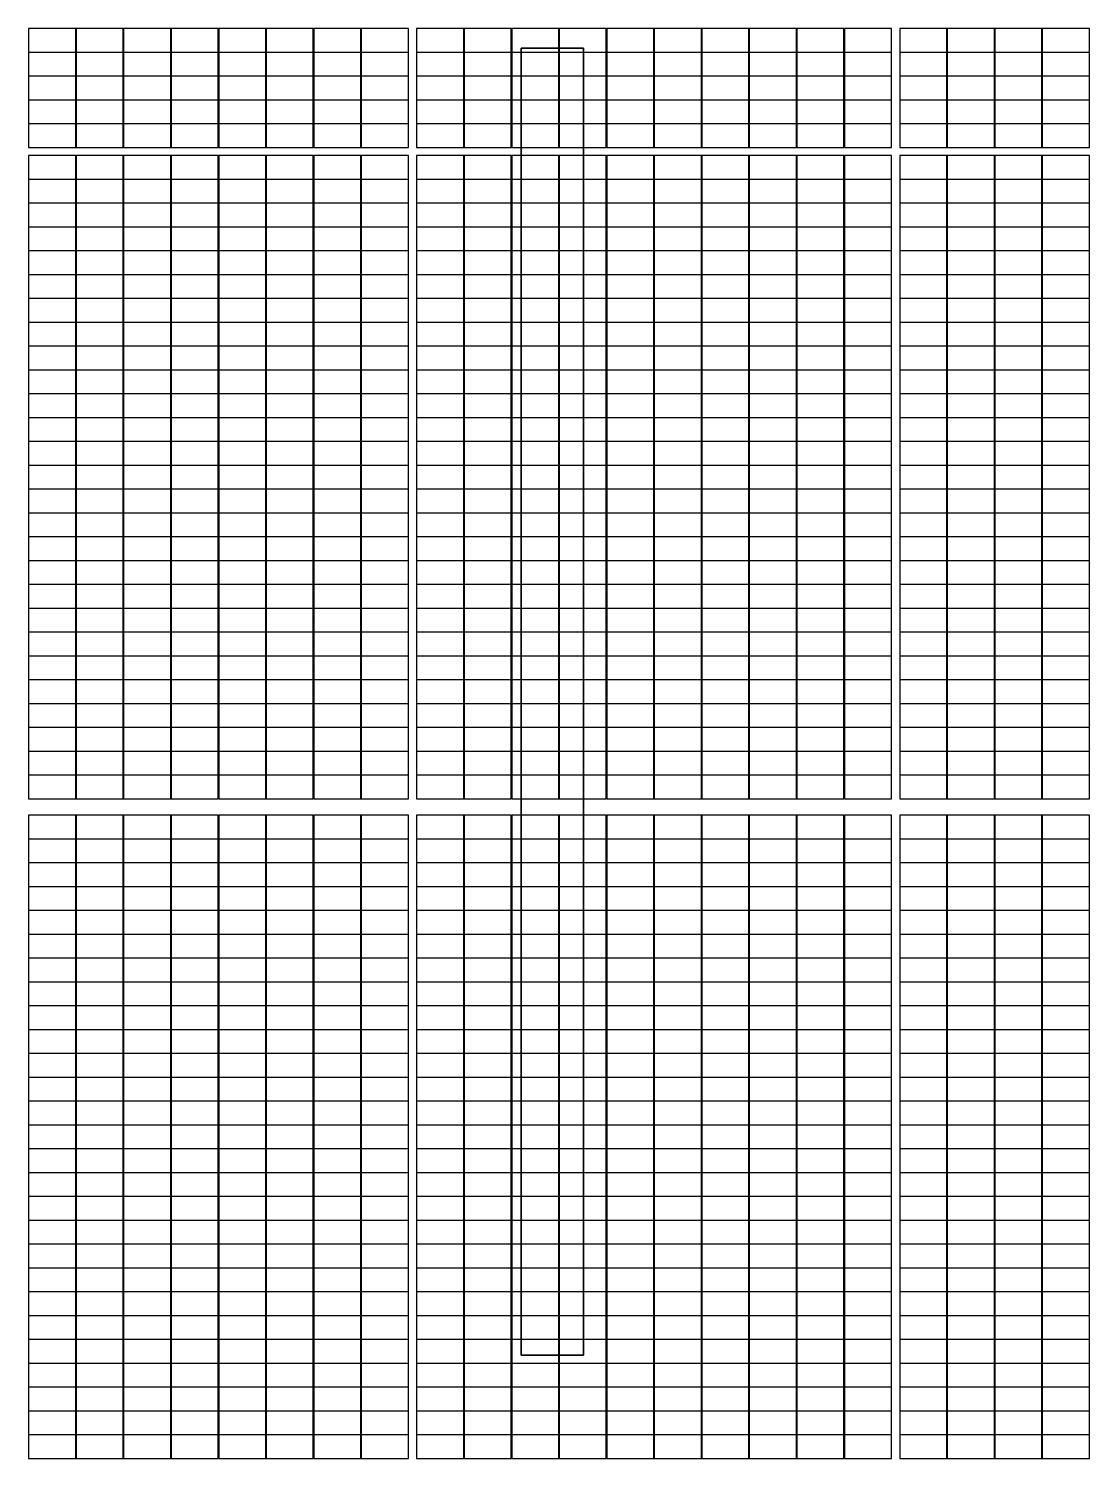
# Model space of a CAD drawing. Header units: millimetres. Extents: x 1218 to 2690, y 1163 to 1758.
# Drawn here: x 1337.9 to 1389.2, y 1416.8 to 1485.9 of the extents above; entities that cross this region are included whole.
import ezdxf

# ---------------------------------------------------------------- set-up
doc = ezdxf.new("R2010")
doc.units = ezdxf.units.MM
for name, color, linetype in [('WALL', 9, 'Continuous'), ('组件', 7, 'ByLayer'), ('障碍物', 7, 'ByLayer')]:
    doc.layers.add(name, color=color, linetype=linetype)

# ---------------------------------------------------------------- blocks, each defined once
blk = doc.blocks.new('DT1')
at = {"layer": 'WALL'}
blk.add_lwpolyline([(157309.9, 1950703.7), (157309.9, 2013903.7), (154309.9, 2013903.7), (154309.9, 1950703.7), (157309.9, 1950703.7)], dxfattribs=at)
blk = doc.blocks.new('*U586')
at = {"color": 0}
blk.add_polyline3d([(0, 0, 0), (-227.8, 0, 0), (-227.8, -113.3, 5.8), (0, -113.3, 5.8)], close=True, dxfattribs=at)
at = {"flags": 1}
for tag in ['mounting-hole-spacing1', 'mounting-hole-spacing2', 'module-material', 'vmpo', 'voco', 'silicon-material', 'panel-length', 'panel-width', 'panel-height', 'userid', 'theme', 'note', 'name', 'pmax', 'company-name', 'id', 'impo', 'isco']:
    blk.add_attdef(tag, (0, 0), '', height=2.5, dxfattribs=at)
blk = doc.blocks.new('*U587')
at = {"layer": '组件', "color": 110}
for p in [(-52799.7, 7074.4, 1250.4), (-52569.9, 7074.4, 1250.4), (-52340.1, 7074.4, 1250.4), (-52110.3, 7074.4, 1250.4), (-51880.5, 7074.4, 1250.4), (-51650.7, 7074.4, 1250.4), (-51420.9, 7074.4, 1250.4), (-51191.1, 7074.4, 1250.4), (-50923.3, 7074.4, 1250.4), (-50693.5, 7074.4, 1250.4), (-50463.7, 7074.4, 1250.4), (-52799.7, 6959.1, 1256.3), (-52569.9, 6959.1, 1256.3), (-52340.1, 6959.1, 1256.3), (-52110.3, 6959.1, 1256.3), (-51880.5, 6959.1, 1256.3), (-51650.7, 6959.1, 1256.3), (-51420.9, 6959.1, 1256.3), (-51191.1, 6959.1, 1256.3), (-50923.3, 6959.1, 1256.3), (-50693.5, 6959.1, 1256.3), (-50463.7, 6959.1, 1256.3), (-52799.7, 6843.9, 1262.2), (-52569.9, 6843.9, 1262.2), (-52340.1, 6843.9, 1262.2), (-52110.3, 6843.9, 1262.2), (-51880.5, 6843.9, 1262.2), (-51650.7, 6843.9, 1262.2), (-51420.9, 6843.9, 1262.2), (-51191.1, 6843.9, 1262.2), (-50923.3, 6843.9, 1262.2), (-50693.5, 6843.9, 1262.2), (-50463.7, 6843.9, 1262.2), (-52569.9, 6728.6, 1268), (-52340.1, 6728.6, 1268), (-52110.3, 6728.6, 1268), (-51880.5, 6728.6, 1268), (-51650.7, 6728.6, 1268), (-51420.9, 6728.6, 1268), (-51191.1, 6728.6, 1268), (-50923.3, 6728.6, 1268), (-50693.5, 6728.6, 1268), (-50463.7, 6728.6, 1268), (-52569.9, 6613.4, 1273.9), (-52340.1, 6613.4, 1273.9), (-52110.3, 6613.4, 1273.9), (-51880.5, 6613.4, 1273.9), (-51650.7, 6613.4, 1273.9), (-51420.9, 6613.4, 1273.9), (-51191.1, 6613.4, 1273.9), (-50923.3, 6613.4, 1273.9), (-50693.5, 6613.4, 1273.9), (-50463.7, 6613.4, 1273.9), (-52799.7, 6460.2, 1281.7), (-52569.9, 6460.2, 1281.7), (-52340.1, 6460.2, 1281.7), (-52110.3, 6460.2, 1281.7), (-51880.5, 6460.2, 1281.7), (-51650.7, 6460.2, 1281.7), (-51420.9, 6460.2, 1281.7), (-51191.1, 6460.2, 1281.7), (-50923.3, 6460.2, 1281.7), (-50693.5, 6460.2, 1281.7), (-50463.7, 6460.2, 1281.7), (-52799.7, 6344.9, 1287.5), (-52569.9, 6344.9, 1287.5), (-52340.1, 6344.9, 1287.5), (-52110.3, 6344.9, 1287.5), (-51880.5, 6344.9, 1287.5), (-51650.7, 6344.9, 1287.5), (-51420.9, 6344.9, 1287.5), (-51191.1, 6344.9, 1287.5), (-50923.3, 6344.9, 1287.5), (-50693.5, 6344.9, 1287.5), (-50463.7, 6344.9, 1287.5), (-52799.7, 6229.7, 1293.4), (-52569.9, 6229.7, 1293.4), (-52340.1, 6229.7, 1293.4), (-52110.3, 6229.7, 1293.4), (-51880.5, 6229.7, 1293.4), (-51650.7, 6229.7, 1293.4), (-51420.9, 6229.7, 1293.4), (-51191.1, 6229.7, 1293.4), (-50923.3, 6229.7, 1293.4), (-50693.5, 6229.7, 1293.4), (-50463.7, 6229.7, 1293.4), (-52799.7, 6114.4, 1299.2), (-52569.9, 6114.4, 1299.2), (-52340.1, 6114.4, 1299.2), (-52110.3, 6114.4, 1299.2), (-51880.5, 6114.4, 1299.2), (-51650.7, 6114.4, 1299.2), (-51420.9, 6114.4, 1299.2), (-51191.1, 6114.4, 1299.2), (-50923.3, 6114.4, 1299.2), (-50693.5, 6114.4, 1299.2), (-50463.7, 6114.4, 1299.2), (-52799.7, 5999.2, 1305.1), (-52569.9, 5999.2, 1305.1), (-52340.1, 5999.2, 1305.1), (-52110.3, 5999.2, 1305.1), (-51880.5, 5999.2, 1305.1), (-51650.7, 5999.2, 1305.1), (-51420.9, 5999.2, 1305.1), (-51191.1, 5999.2, 1305.1), (-50923.3, 5999.2, 1305.1), (-50693.5, 5999.2, 1305.1), (-50463.7, 5999.2, 1305.1), (-52799.7, 5883.9, 1310.9), (-52569.9, 5883.9, 1310.9), (-52340.1, 5883.9, 1310.9), (-52110.3, 5883.9, 1310.9), (-51880.5, 5883.9, 1310.9), (-51650.7, 5883.9, 1310.9), (-51420.9, 5883.9, 1310.9), (-51191.1, 5883.9, 1310.9), (-50923.3, 5883.9, 1310.9), (-50693.5, 5883.9, 1310.9), (-50463.7, 5883.9, 1310.9), (-52799.7, 5768.7, 1316.8), (-52569.9, 5768.7, 1316.8), (-52340.1, 5768.7, 1316.8), (-52110.3, 5768.7, 1316.8), (-51880.5, 5768.7, 1316.8), (-51650.7, 5768.7, 1316.8), (-51420.9, 5768.7, 1316.8), (-51191.1, 5768.7, 1316.8), (-50923.3, 5768.7, 1316.8), (-50693.5, 5768.7, 1316.8), (-50463.7, 5768.7, 1316.8), (-52799.7, 5653.4, 1322.7), (-52569.9, 5653.4, 1322.7), (-52340.1, 5653.4, 1322.7), (-52110.3, 5653.4, 1322.7), (-51880.5, 5653.4, 1322.7), (-51650.7, 5653.4, 1322.7), (-51420.9, 5653.4, 1322.7), (-51191.1, 5653.4, 1322.7), (-50923.3, 5653.4, 1322.7), (-50693.5, 5653.4, 1322.7), (-50463.7, 5653.4, 1322.7), (-52799.7, 5538.2, 1328.5), (-52569.9, 5538.2, 1328.5), (-52340.1, 5538.2, 1328.5), (-52110.3, 5538.2, 1328.5), (-51880.5, 5538.2, 1328.5), (-51650.7, 5538.2, 1328.5), (-51420.9, 5538.2, 1328.5), (-51191.1, 5538.2, 1328.5), (-50923.3, 5538.2, 1328.5), (-50693.5, 5538.2, 1328.5), (-50463.7, 5538.2, 1328.5), (-52799.7, 5422.9, 1334.4), (-52569.9, 5422.9, 1334.4), (-52340.1, 5422.9, 1334.4), (-52110.3, 5422.9, 1334.4), (-51880.5, 5422.9, 1334.4), (-51650.7, 5422.9, 1334.4), (-51420.9, 5422.9, 1334.4), (-51191.1, 5422.9, 1334.4), (-50923.3, 5422.9, 1334.4), (-50693.5, 5422.9, 1334.4), (-50463.7, 5422.9, 1334.4), (-52799.7, 5307.6, 1340.2), (-52569.9, 5307.6, 1340.2), (-52340.1, 5307.6, 1340.2), (-52110.3, 5307.6, 1340.2), (-51880.5, 5307.6, 1340.2), (-51650.7, 5307.6, 1340.2), (-51420.9, 5307.6, 1340.2), (-51191.1, 5307.6, 1340.2), (-50923.3, 5307.6, 1340.2), (-50693.5, 5307.6, 1340.2), (-50463.7, 5307.6, 1340.2), (-52799.7, 5192.4, 1346.1), (-52569.9, 5192.4, 1346.1), (-52340.1, 5192.4, 1346.1), (-52110.3, 5192.4, 1346.1), (-51880.5, 5192.4, 1346.1), (-51650.7, 5192.4, 1346.1), (-51420.9, 5192.4, 1346.1), (-51191.1, 5192.4, 1346.1), (-50923.3, 5192.4, 1346.1), (-50693.5, 5192.4, 1346.1), (-50463.7, 5192.4, 1346.1), (-52799.7, 5077.1, 1352), (-52569.9, 5077.1, 1352), (-52340.1, 5077.1, 1352), (-52110.3, 5077.1, 1352), (-51880.5, 5077.1, 1352), (-51650.7, 5077.1, 1352), (-51420.9, 5077.1, 1352), (-51191.1, 5077.1, 1352), (-50923.3, 5077.1, 1352), (-50693.5, 5077.1, 1352), (-50463.7, 5077.1, 1352), (-52799.7, 4961.9, 1357.8), (-52569.9, 4961.9, 1357.8), (-52340.1, 4961.9, 1357.8), (-52110.3, 4961.9, 1357.8), (-51880.5, 4961.9, 1357.8), (-51650.7, 4961.9, 1357.8), (-51420.9, 4961.9, 1357.8), (-51191.1, 4961.9, 1357.8), (-50923.3, 4961.9, 1357.8), (-50693.5, 4961.9, 1357.8), (-50463.7, 4961.9, 1357.8), (-52799.7, 4846.6, 1363.7), (-52569.9, 4846.6, 1363.7), (-52340.1, 4846.6, 1363.7), (-52110.3, 4846.6, 1363.7), (-51880.5, 4846.6, 1363.7), (-51650.7, 4846.6, 1363.7), (-51420.9, 4846.6, 1363.7), (-51191.1, 4846.6, 1363.7), (-50923.3, 4846.6, 1363.7), (-50693.5, 4846.6, 1363.7), (-50463.7, 4846.6, 1363.7), (-52799.7, 4731.4, 1369.5), (-52569.9, 4731.4, 1369.5), (-52340.1, 4731.4, 1369.5), (-52110.3, 4731.4, 1369.5), (-51880.5, 4731.4, 1369.5), (-51650.7, 4731.4, 1369.5), (-51420.9, 4731.4, 1369.5), (-51191.1, 4731.4, 1369.5), (-50923.3, 4731.4, 1369.5), (-50693.5, 4731.4, 1369.5), (-50463.7, 4731.4, 1369.5), (-52799.7, 4616.1, 1375.4), (-52569.9, 4616.1, 1375.4), (-52340.1, 4616.1, 1375.4), (-52110.3, 4616.1, 1375.4), (-51880.5, 4616.1, 1375.4), (-51650.7, 4616.1, 1375.4), (-51420.9, 4616.1, 1375.4), (-51191.1, 4616.1, 1375.4), (-50923.3, 4616.1, 1375.4), (-50693.5, 4616.1, 1375.4), (-50463.7, 4616.1, 1375.4), (-52799.7, 4500.9, 1381.3), (-52569.9, 4500.9, 1381.3), (-52340.1, 4500.9, 1381.3), (-52110.3, 4500.9, 1381.3), (-51880.5, 4500.9, 1381.3), (-51650.7, 4500.9, 1381.3), (-51420.9, 4500.9, 1381.3), (-51191.1, 4500.9, 1381.3), (-50923.3, 4500.9, 1381.3), (-50693.5, 4500.9, 1381.3), (-50463.7, 4500.9, 1381.3), (-52799.7, 4385.6, 1387.1), (-52569.9, 4385.6, 1387.1), (-52340.1, 4385.6, 1387.1), (-52110.3, 4385.6, 1387.1), (-51880.5, 4385.6, 1387.1), (-51650.7, 4385.6, 1387.1), (-51420.9, 4385.6, 1387.1), (-51191.1, 4385.6, 1387.1), (-50923.3, 4385.6, 1387.1), (-50693.5, 4385.6, 1387.1), (-50463.7, 4385.6, 1387.1), (-52799.7, 4270.4, 1393), (-52569.9, 4270.4, 1393), (-52340.1, 4270.4, 1393), (-52110.3, 4270.4, 1393), (-51880.5, 4270.4, 1393), (-51650.7, 4270.4, 1393), (-51420.9, 4270.4, 1393), (-51191.1, 4270.4, 1393), (-50923.3, 4270.4, 1393), (-50693.5, 4270.4, 1393), (-50463.7, 4270.4, 1393), (-52799.7, 4155.1, 1398.8), (-52569.9, 4155.1, 1398.8), (-52340.1, 4155.1, 1398.8), (-52110.3, 4155.1, 1398.8), (-51880.5, 4155.1, 1398.8), (-51650.7, 4155.1, 1398.8), (-51420.9, 4155.1, 1398.8), (-51191.1, 4155.1, 1398.8), (-50923.3, 4155.1, 1398.8), (-50693.5, 4155.1, 1398.8), (-50463.7, 4155.1, 1398.8), (-52799.7, 4039.9, 1404.7), (-52569.9, 4039.9, 1404.7), (-52340.1, 4039.9, 1404.7), (-52110.3, 4039.9, 1404.7), (-51880.5, 4039.9, 1404.7), (-51650.7, 4039.9, 1404.7), (-51420.9, 4039.9, 1404.7), (-51191.1, 4039.9, 1404.7), (-50923.3, 4039.9, 1404.7), (-50693.5, 4039.9, 1404.7), (-50463.7, 4039.9, 1404.7), (-52799.7, 3924.6, 1410.5), (-52569.9, 3924.6, 1410.5), (-52340.1, 3924.6, 1410.5), (-52110.3, 3924.6, 1410.5), (-51880.5, 3924.6, 1410.5), (-51650.7, 3924.6, 1410.5), (-51420.9, 3924.6, 1410.5), (-51191.1, 3924.6, 1410.5), (-50923.3, 3924.6, 1410.5), (-50693.5, 3924.6, 1410.5), (-50463.7, 3924.6, 1410.5), (-52799.7, 3809.4, 1416.4), (-52569.9, 3809.4, 1416.4), (-52340.1, 3809.4, 1416.4), (-52110.3, 3809.4, 1416.4), (-51880.5, 3809.4, 1416.4), (-51650.7, 3809.4, 1416.4), (-51420.9, 3809.4, 1416.4), (-51191.1, 3809.4, 1416.4), (-50923.3, 3809.4, 1416.4), (-50693.5, 3809.4, 1416.4), (-50463.7, 3809.4, 1416.4), (-52799.7, 3694.1, 1422.3), (-52569.9, 3694.1, 1422.3), (-52340.1, 3694.1, 1422.3), (-52110.3, 3694.1, 1422.3), (-51880.5, 3694.1, 1422.3), (-51650.7, 3694.1, 1422.3), (-51420.9, 3694.1, 1422.3), (-51191.1, 3694.1, 1422.3), (-50923.3, 3694.1, 1422.3), (-50693.5, 3694.1, 1422.3), (-50463.7, 3694.1, 1422.3), (-52799.7, 3578.9, 1428.1), (-52569.9, 3578.9, 1428.1), (-52340.1, 3578.9, 1428.1), (-52110.3, 3578.9, 1428.1), (-51880.5, 3578.9, 1428.1), (-51650.7, 3578.9, 1428.1), (-51420.9, 3578.9, 1428.1), (-51191.1, 3578.9, 1428.1), (-50923.3, 3578.9, 1428.1), (-50693.5, 3578.9, 1428.1), (-50463.7, 3578.9, 1428.1), (-52799.7, 3463.6, 1434), (-52569.9, 3463.6, 1434), (-52340.1, 3463.6, 1434), (-52110.3, 3463.6, 1434), (-51880.5, 3463.6, 1434), (-51650.7, 3463.6, 1434), (-51420.9, 3463.6, 1434), (-51191.1, 3463.6, 1434), (-50923.3, 3463.6, 1434), (-50693.5, 3463.6, 1434), (-50463.7, 3463.6, 1434), (-52799.7, 3270.4, 1443.8), (-52569.9, 3270.4, 1443.8), (-52340.1, 3270.4, 1443.8), (-52110.3, 3270.4, 1443.8), (-51880.5, 3270.4, 1443.8), (-51650.7, 3270.4, 1443.8), (-51420.9, 3270.4, 1443.8), (-51191.1, 3270.4, 1443.8), (-50923.3, 3270.4, 1443.8), (-50693.5, 3270.4, 1443.8), (-50463.7, 3270.4, 1443.8), (-52799.7, 3155.2, 1449.6), (-52569.9, 3155.2, 1449.6), (-52340.1, 3155.2, 1449.6), (-52110.3, 3155.2, 1449.6), (-51880.5, 3155.2, 1449.6), (-51650.7, 3155.2, 1449.6), (-51420.9, 3155.2, 1449.6), (-51191.1, 3155.2, 1449.6), (-50923.3, 3155.2, 1449.6), (-50693.5, 3155.2, 1449.6), (-50463.7, 3155.2, 1449.6), (-52799.7, 3039.9, 1455.5), (-52569.9, 3039.9, 1455.5), (-52340.1, 3039.9, 1455.5), (-52110.3, 3039.9, 1455.5), (-51880.5, 3039.9, 1455.5), (-51650.7, 3039.9, 1455.5), (-51420.9, 3039.9, 1455.5), (-51191.1, 3039.9, 1455.5), (-50923.3, 3039.9, 1455.5), (-50693.5, 3039.9, 1455.5), (-50463.7, 3039.9, 1455.5), (-52799.7, 2924.7, 1461.4), (-52569.9, 2924.7, 1461.4), (-52340.1, 2924.7, 1461.4), (-52110.3, 2924.7, 1461.4), (-51880.5, 2924.7, 1461.4), (-51650.7, 2924.7, 1461.4), (-51420.9, 2924.7, 1461.4), (-51191.1, 2924.7, 1461.4), (-50923.3, 2924.7, 1461.4), (-50693.5, 2924.7, 1461.4), (-50463.7, 2924.7, 1461.4), (-52799.7, 2809.4, 1467.2), (-52569.9, 2809.4, 1467.2), (-52340.1, 2809.4, 1467.2), (-52110.3, 2809.4, 1467.2), (-51880.5, 2809.4, 1467.2), (-51650.7, 2809.4, 1467.2), (-51420.9, 2809.4, 1467.2), (-51191.1, 2809.4, 1467.2), (-50923.3, 2809.4, 1467.2), (-50693.5, 2809.4, 1467.2), (-50463.7, 2809.4, 1467.2), (-52799.7, 2694.2, 1473.1), (-52569.9, 2694.2, 1473.1), (-52340.1, 2694.2, 1473.1), (-52110.3, 2694.2, 1473.1), (-51880.5, 2694.2, 1473.1), (-51650.7, 2694.2, 1473.1), (-51420.9, 2694.2, 1473.1), (-51191.1, 2694.2, 1473.1), (-50923.3, 2694.2, 1473.1), (-50693.5, 2694.2, 1473.1), (-50463.7, 2694.2, 1473.1), (-52799.7, 2578.9, 1478.9), (-52569.9, 2578.9, 1478.9), (-52340.1, 2578.9, 1478.9), (-52110.3, 2578.9, 1478.9), (-51880.5, 2578.9, 1478.9), (-51650.7, 2578.9, 1478.9), (-51420.9, 2578.9, 1478.9), (-51191.1, 2578.9, 1478.9), (-50923.3, 2578.9, 1478.9), (-50693.5, 2578.9, 1478.9), (-50463.7, 2578.9, 1478.9), (-52799.7, 2463.7, 1484.8), (-52569.9, 2463.7, 1484.8), (-52340.1, 2463.7, 1484.8), (-52110.3, 2463.7, 1484.8), (-51880.5, 2463.7, 1484.8), (-51650.7, 2463.7, 1484.8), (-51420.9, 2463.7, 1484.8), (-51191.1, 2463.7, 1484.8), (-50923.3, 2463.7, 1484.8), (-50693.5, 2463.7, 1484.8), (-50463.7, 2463.7, 1484.8), (-52799.7, 2348.4, 1490.6), (-52569.9, 2348.4, 1490.6), (-52340.1, 2348.4, 1490.6), (-52110.3, 2348.4, 1490.6), (-51880.5, 2348.4, 1490.6), (-51650.7, 2348.4, 1490.6), (-51420.9, 2348.4, 1490.6), (-51191.1, 2348.4, 1490.6), (-50923.3, 2348.4, 1490.6), (-50693.5, 2348.4, 1490.6), (-50463.7, 2348.4, 1490.6), (-52799.7, 2233.2, 1496.5), (-52569.9, 2233.2, 1496.5), (-52340.1, 2233.2, 1496.5), (-52110.3, 2233.2, 1496.5), (-51880.5, 2233.2, 1496.5), (-51650.7, 2233.2, 1496.5), (-51420.9, 2233.2, 1496.5), (-51191.1, 2233.2, 1496.5), (-50923.3, 2233.2, 1496.5), (-50693.5, 2233.2, 1496.5), (-50463.7, 2233.2, 1496.5), (-52799.7, 2117.9, 1502.4), (-52569.9, 2117.9, 1502.4), (-52340.1, 2117.9, 1502.4), (-52110.3, 2117.9, 1502.4), (-51880.5, 2117.9, 1502.4), (-51650.7, 2117.9, 1502.4), (-51420.9, 2117.9, 1502.4), (-51191.1, 2117.9, 1502.4), (-50923.3, 2117.9, 1502.4), (-50693.5, 2117.9, 1502.4), (-50463.7, 2117.9, 1502.4), (-52799.7, 2002.7, 1508.2), (-52569.9, 2002.7, 1508.2), (-52340.1, 2002.7, 1508.2), (-52110.3, 2002.7, 1508.2), (-51880.5, 2002.7, 1508.2), (-51650.7, 2002.7, 1508.2), (-51420.9, 2002.7, 1508.2), (-51191.1, 2002.7, 1508.2), (-50923.3, 2002.7, 1508.2), (-50693.5, 2002.7, 1508.2), (-50463.7, 2002.7, 1508.2), (-52799.7, 1887.4, 1514.1), (-52569.9, 1887.4, 1514.1), (-52340.1, 1887.4, 1514.1), (-52110.3, 1887.4, 1514.1), (-51880.5, 1887.4, 1514.1), (-51650.7, 1887.4, 1514.1), (-51420.9, 1887.4, 1514.1), (-51191.1, 1887.4, 1514.1), (-50923.3, 1887.4, 1514.1), (-50693.5, 1887.4, 1514.1), (-50463.7, 1887.4, 1514.1), (-52799.7, 1772.2, 1519.9), (-52569.9, 1772.2, 1519.9), (-52340.1, 1772.2, 1519.9), (-52110.3, 1772.2, 1519.9), (-51880.5, 1772.2, 1519.9), (-51650.7, 1772.2, 1519.9), (-51420.9, 1772.2, 1519.9), (-51191.1, 1772.2, 1519.9), (-50923.3, 1772.2, 1519.9), (-50693.5, 1772.2, 1519.9), (-50463.7, 1772.2, 1519.9), (-52799.7, 1656.9, 1525.8), (-52569.9, 1656.9, 1525.8), (-52340.1, 1656.9, 1525.8), (-52110.3, 1656.9, 1525.8), (-51880.5, 1656.9, 1525.8), (-51650.7, 1656.9, 1525.8), (-51420.9, 1656.9, 1525.8), (-51191.1, 1656.9, 1525.8), (-50923.3, 1656.9, 1525.8), (-50693.5, 1656.9, 1525.8), (-50463.7, 1656.9, 1525.8), (-52799.7, 1541.7, 1531.7), (-52569.9, 1541.7, 1531.7), (-52340.1, 1541.7, 1531.7), (-52110.3, 1541.7, 1531.7), (-51880.5, 1541.7, 1531.7), (-51650.7, 1541.7, 1531.7), (-51420.9, 1541.7, 1531.7), (-51191.1, 1541.7, 1531.7), (-50923.3, 1541.7, 1531.7), (-50693.5, 1541.7, 1531.7), (-50463.7, 1541.7, 1531.7), (-52799.7, 1426.4, 1537.5), (-52569.9, 1426.4, 1537.5), (-52340.1, 1426.4, 1537.5), (-52110.3, 1426.4, 1537.5), (-51880.5, 1426.4, 1537.5), (-51650.7, 1426.4, 1537.5), (-51420.9, 1426.4, 1537.5), (-51191.1, 1426.4, 1537.5), (-50923.3, 1426.4, 1537.5), (-50693.5, 1426.4, 1537.5), (-50463.7, 1426.4, 1537.5), (-52799.7, 1311.2, 1543.4), (-52569.9, 1311.2, 1543.4), (-52340.1, 1311.2, 1543.4), (-52110.3, 1311.2, 1543.4), (-51880.5, 1311.2, 1543.4), (-51650.7, 1311.2, 1543.4), (-51420.9, 1311.2, 1543.4), (-51191.1, 1311.2, 1543.4), (-50923.3, 1311.2, 1543.4), (-50693.5, 1311.2, 1543.4), (-50463.7, 1311.2, 1543.4), (-52799.7, 1195.9, 1549.2), (-52569.9, 1195.9, 1549.2), (-52340.1, 1195.9, 1549.2), (-52110.3, 1195.9, 1549.2), (-51880.5, 1195.9, 1549.2), (-51650.7, 1195.9, 1549.2), (-51420.9, 1195.9, 1549.2), (-51191.1, 1195.9, 1549.2), (-50923.3, 1195.9, 1549.2), (-50693.5, 1195.9, 1549.2), (-50463.7, 1195.9, 1549.2), (-52799.7, 1080.7, 1555.1), (-52569.9, 1080.7, 1555.1), (-52340.1, 1080.7, 1555.1), (-52110.3, 1080.7, 1555.1), (-51880.5, 1080.7, 1555.1), (-51650.7, 1080.7, 1555.1), (-51420.9, 1080.7, 1555.1), (-51191.1, 1080.7, 1555.1), (-50923.3, 1080.7, 1555.1), (-50693.5, 1080.7, 1555.1), (-50463.7, 1080.7, 1555.1), (-52799.7, 965.4, 1560.9), (-52569.9, 965.4, 1560.9), (-52340.1, 965.4, 1560.9), (-52110.3, 965.4, 1560.9), (-51880.5, 965.4, 1560.9), (-51650.7, 965.4, 1560.9), (-51420.9, 965.4, 1560.9), (-51191.1, 965.4, 1560.9), (-50923.3, 965.4, 1560.9), (-50693.5, 965.4, 1560.9), (-50463.7, 965.4, 1560.9), (-52799.7, 850.2, 1566.8), (-52569.9, 850.2, 1566.8), (-52340.1, 850.2, 1566.8), (-52110.3, 850.2, 1566.8), (-51880.5, 850.2, 1566.8), (-51650.7, 850.2, 1566.8), (-51420.9, 850.2, 1566.8), (-51191.1, 850.2, 1566.8), (-50923.3, 850.2, 1566.8), (-50693.5, 850.2, 1566.8), (-50463.7, 850.2, 1566.8), (-52799.7, 734.9, 1572.7), (-52569.9, 734.9, 1572.7), (-52340.1, 734.9, 1572.7), (-52110.3, 734.9, 1572.7), (-51880.5, 734.9, 1572.7), (-51650.7, 734.9, 1572.7), (-51420.9, 734.9, 1572.7), (-51191.1, 734.9, 1572.7), (-50923.3, 734.9, 1572.7), (-50693.5, 734.9, 1572.7), (-50463.7, 734.9, 1572.7), (-52799.7, 619.6, 1578.5), (-52569.9, 619.6, 1578.5), (-52340.1, 619.6, 1578.5), (-52110.3, 619.6, 1578.5), (-51880.5, 619.6, 1578.5), (-51650.7, 619.6, 1578.5), (-51420.9, 619.6, 1578.5), (-51191.1, 619.6, 1578.5), (-50923.3, 619.6, 1578.5), (-50693.5, 619.6, 1578.5), (-50463.7, 619.6, 1578.5), (-52799.7, 504.4, 1584.4), (-52569.9, 504.4, 1584.4), (-52340.1, 504.4, 1584.4), (-52110.3, 504.4, 1584.4), (-51880.5, 504.4, 1584.4), (-51650.7, 504.4, 1584.4), (-51420.9, 504.4, 1584.4), (-51191.1, 504.4, 1584.4), (-50923.3, 504.4, 1584.4), (-50693.5, 504.4, 1584.4), (-50463.7, 504.4, 1584.4), (-52799.7, 389.1, 1590.2), (-52569.9, 389.1, 1590.2), (-52340.1, 389.1, 1590.2), (-52110.3, 389.1, 1590.2), (-51880.5, 389.1, 1590.2), (-51650.7, 389.1, 1590.2), (-51420.9, 389.1, 1590.2), (-51191.1, 389.1, 1590.2), (-50923.3, 389.1, 1590.2), (-50693.5, 389.1, 1590.2), (-50463.7, 389.1, 1590.2), (-52799.7, 273.9, 1596.1), (-52569.9, 273.9, 1596.1), (-52340.1, 273.9, 1596.1), (-52110.3, 273.9, 1596.1), (-51880.5, 273.9, 1596.1), (-51650.7, 273.9, 1596.1), (-51420.9, 273.9, 1596.1), (-51191.1, 273.9, 1596.1), (-50923.3, 273.9, 1596.1), (-50693.5, 273.9, 1596.1), (-50463.7, 273.9, 1596.1)]:
    blk.add_blockref('*U586', p, dxfattribs=at)
at = {"layer": '组件', "color": 6}
for p in [(-50233.9, 7074.4, 1250.4), (-50004.1, 7074.4, 1250.4), (-49774.3, 7074.4, 1250.4), (-49544.5, 7074.4, 1250.4), (-49314.7, 7074.4, 1250.4), (-49084.9, 7074.4, 1250.4), (-48855.1, 7074.4, 1250.4), (-48587.3, 7074.4, 1250.4), (-48357.5, 7074.4, 1250.4), (-48127.7, 7074.4, 1250.4), (-47897.9, 7074.4, 1250.4), (-50233.9, 6959.1, 1256.3), (-50004.1, 6959.1, 1256.3), (-49774.3, 6959.1, 1256.3), (-49544.5, 6959.1, 1256.3), (-49314.7, 6959.1, 1256.3), (-49084.9, 6959.1, 1256.3), (-48855.1, 6959.1, 1256.3), (-48587.3, 6959.1, 1256.3), (-48357.5, 6959.1, 1256.3), (-48127.7, 6959.1, 1256.3), (-47897.9, 6959.1, 1256.3), (-50233.9, 6843.9, 1262.2), (-50004.1, 6843.9, 1262.2), (-49774.3, 6843.9, 1262.2), (-49544.5, 6843.9, 1262.2), (-49314.7, 6843.9, 1262.2), (-49084.9, 6843.9, 1262.2), (-48855.1, 6843.9, 1262.2), (-48587.3, 6843.9, 1262.2), (-48357.5, 6843.9, 1262.2), (-48127.7, 6843.9, 1262.2), (-47897.9, 6843.9, 1262.2), (-50233.9, 6728.6, 1268), (-50004.1, 6728.6, 1268), (-49774.3, 6728.6, 1268), (-49544.5, 6728.6, 1268), (-49314.7, 6728.6, 1268), (-49084.9, 6728.6, 1268), (-48855.1, 6728.6, 1268), (-48587.3, 6728.6, 1268), (-48357.5, 6728.6, 1268), (-48127.7, 6728.6, 1268), (-47897.9, 6728.6, 1268), (-50233.9, 6613.4, 1273.9), (-50004.1, 6613.4, 1273.9), (-49774.3, 6613.4, 1273.9), (-49544.5, 6613.4, 1273.9), (-49314.7, 6613.4, 1273.9), (-49084.9, 6613.4, 1273.9), (-48855.1, 6613.4, 1273.9), (-48587.3, 6613.4, 1273.9), (-48357.5, 6613.4, 1273.9), (-48127.7, 6613.4, 1273.9), (-47897.9, 6613.4, 1273.9), (-50233.9, 6460.2, 1281.7), (-50004.1, 6460.2, 1281.7), (-49774.3, 6460.2, 1281.7), (-49544.5, 6460.2, 1281.7), (-49314.7, 6460.2, 1281.7), (-49084.9, 6460.2, 1281.7), (-48855.1, 6460.2, 1281.7), (-48587.3, 6460.2, 1281.7), (-48357.5, 6460.2, 1281.7), (-48127.7, 6460.2, 1281.7), (-47897.9, 6460.2, 1281.7), (-50233.9, 6344.9, 1287.5), (-50004.1, 6344.9, 1287.5), (-49774.3, 6344.9, 1287.5), (-49544.5, 6344.9, 1287.5), (-49314.7, 6344.9, 1287.5), (-49084.9, 6344.9, 1287.5), (-48855.1, 6344.9, 1287.5), (-48587.3, 6344.9, 1287.5), (-48357.5, 6344.9, 1287.5), (-48127.7, 6344.9, 1287.5), (-47897.9, 6344.9, 1287.5), (-50233.9, 6229.7, 1293.4), (-50004.1, 6229.7, 1293.4), (-49774.3, 6229.7, 1293.4), (-49544.5, 6229.7, 1293.4), (-49314.7, 6229.7, 1293.4), (-49084.9, 6229.7, 1293.4), (-48855.1, 6229.7, 1293.4), (-48587.3, 6229.7, 1293.4), (-48357.5, 6229.7, 1293.4), (-48127.7, 6229.7, 1293.4), (-47897.9, 6229.7, 1293.4), (-50233.9, 6114.4, 1299.2), (-50004.1, 6114.4, 1299.2), (-49774.3, 6114.4, 1299.2), (-49544.5, 6114.4, 1299.2), (-49314.7, 6114.4, 1299.2), (-49084.9, 6114.4, 1299.2), (-48855.1, 6114.4, 1299.2), (-48587.3, 6114.4, 1299.2), (-48357.5, 6114.4, 1299.2), (-48127.7, 6114.4, 1299.2), (-47897.9, 6114.4, 1299.2), (-50233.9, 5999.2, 1305.1), (-50004.1, 5999.2, 1305.1), (-49774.3, 5999.2, 1305.1), (-49544.5, 5999.2, 1305.1), (-49314.7, 5999.2, 1305.1), (-49084.9, 5999.2, 1305.1), (-48855.1, 5999.2, 1305.1), (-48587.3, 5999.2, 1305.1), (-48357.5, 5999.2, 1305.1), (-48127.7, 5999.2, 1305.1), (-47897.9, 5999.2, 1305.1), (-50233.9, 5883.9, 1310.9), (-50004.1, 5883.9, 1310.9), (-49774.3, 5883.9, 1310.9), (-49544.5, 5883.9, 1310.9), (-49314.7, 5883.9, 1310.9), (-49084.9, 5883.9, 1310.9), (-48855.1, 5883.9, 1310.9), (-48587.3, 5883.9, 1310.9), (-48357.5, 5883.9, 1310.9), (-48127.7, 5883.9, 1310.9), (-47897.9, 5883.9, 1310.9), (-50233.9, 5768.7, 1316.8), (-50004.1, 5768.7, 1316.8), (-49774.3, 5768.7, 1316.8), (-49544.5, 5768.7, 1316.8), (-49314.7, 5768.7, 1316.8), (-49084.9, 5768.7, 1316.8), (-48855.1, 5768.7, 1316.8), (-48587.3, 5768.7, 1316.8), (-48357.5, 5768.7, 1316.8), (-48127.7, 5768.7, 1316.8), (-47897.9, 5768.7, 1316.8), (-50233.9, 5653.4, 1322.7), (-50004.1, 5653.4, 1322.7), (-49774.3, 5653.4, 1322.7), (-49544.5, 5653.4, 1322.7), (-49314.7, 5653.4, 1322.7), (-49084.9, 5653.4, 1322.7), (-48855.1, 5653.4, 1322.7), (-48587.3, 5653.4, 1322.7), (-48357.5, 5653.4, 1322.7), (-48127.7, 5653.4, 1322.7), (-47897.9, 5653.4, 1322.7), (-50233.9, 5538.2, 1328.5), (-50004.1, 5538.2, 1328.5), (-49774.3, 5538.2, 1328.5), (-49544.5, 5538.2, 1328.5), (-49314.7, 5538.2, 1328.5), (-49084.9, 5538.2, 1328.5), (-48855.1, 5538.2, 1328.5), (-48587.3, 5538.2, 1328.5), (-48357.5, 5538.2, 1328.5), (-48127.7, 5538.2, 1328.5), (-47897.9, 5538.2, 1328.5), (-50233.9, 5422.9, 1334.4), (-50004.1, 5422.9, 1334.4), (-49774.3, 5422.9, 1334.4), (-49544.5, 5422.9, 1334.4), (-49314.7, 5422.9, 1334.4), (-49084.9, 5422.9, 1334.4), (-48855.1, 5422.9, 1334.4), (-48587.3, 5422.9, 1334.4), (-48357.5, 5422.9, 1334.4), (-48127.7, 5422.9, 1334.4), (-47897.9, 5422.9, 1334.4), (-50233.9, 5307.6, 1340.2), (-50004.1, 5307.6, 1340.2), (-49774.3, 5307.6, 1340.2), (-49544.5, 5307.6, 1340.2), (-49314.7, 5307.6, 1340.2), (-49084.9, 5307.6, 1340.2), (-48855.1, 5307.6, 1340.2), (-48587.3, 5307.6, 1340.2), (-48357.5, 5307.6, 1340.2), (-48127.7, 5307.6, 1340.2), (-47897.9, 5307.6, 1340.2), (-50233.9, 5192.4, 1346.1), (-50004.1, 5192.4, 1346.1), (-49774.3, 5192.4, 1346.1), (-49544.5, 5192.4, 1346.1), (-49314.7, 5192.4, 1346.1), (-49084.9, 5192.4, 1346.1), (-48855.1, 5192.4, 1346.1), (-48587.3, 5192.4, 1346.1), (-48357.5, 5192.4, 1346.1), (-48127.7, 5192.4, 1346.1), (-47897.9, 5192.4, 1346.1), (-50233.9, 5077.1, 1352), (-50004.1, 5077.1, 1352), (-49774.3, 5077.1, 1352), (-49544.5, 5077.1, 1352), (-49314.7, 5077.1, 1352), (-49084.9, 5077.1, 1352), (-48855.1, 5077.1, 1352), (-48587.3, 5077.1, 1352), (-48357.5, 5077.1, 1352), (-48127.7, 5077.1, 1352), (-47897.9, 5077.1, 1352), (-50233.9, 4961.9, 1357.8), (-50004.1, 4961.9, 1357.8), (-49774.3, 4961.9, 1357.8), (-49544.5, 4961.9, 1357.8), (-49314.7, 4961.9, 1357.8), (-49084.9, 4961.9, 1357.8), (-48855.1, 4961.9, 1357.8), (-48587.3, 4961.9, 1357.8), (-48357.5, 4961.9, 1357.8), (-48127.7, 4961.9, 1357.8), (-47897.9, 4961.9, 1357.8), (-50233.9, 4846.6, 1363.7), (-50004.1, 4846.6, 1363.7), (-49774.3, 4846.6, 1363.7), (-49544.5, 4846.6, 1363.7), (-49314.7, 4846.6, 1363.7), (-49084.9, 4846.6, 1363.7), (-48855.1, 4846.6, 1363.7), (-48587.3, 4846.6, 1363.7), (-48357.5, 4846.6, 1363.7), (-48127.7, 4846.6, 1363.7), (-47897.9, 4846.6, 1363.7), (-50233.9, 4731.4, 1369.5), (-50004.1, 4731.4, 1369.5), (-49774.3, 4731.4, 1369.5), (-49544.5, 4731.4, 1369.5), (-49314.7, 4731.4, 1369.5), (-49084.9, 4731.4, 1369.5), (-48855.1, 4731.4, 1369.5), (-48587.3, 4731.4, 1369.5), (-48357.5, 4731.4, 1369.5), (-48127.7, 4731.4, 1369.5), (-47897.9, 4731.4, 1369.5), (-50233.9, 4616.1, 1375.4), (-50004.1, 4616.1, 1375.4), (-49774.3, 4616.1, 1375.4), (-49544.5, 4616.1, 1375.4), (-49314.7, 4616.1, 1375.4), (-49084.9, 4616.1, 1375.4), (-48855.1, 4616.1, 1375.4), (-48587.3, 4616.1, 1375.4), (-48357.5, 4616.1, 1375.4), (-48127.7, 4616.1, 1375.4), (-47897.9, 4616.1, 1375.4), (-50233.9, 4500.9, 1381.3), (-50004.1, 4500.9, 1381.3), (-49774.3, 4500.9, 1381.3), (-49544.5, 4500.9, 1381.3), (-49314.7, 4500.9, 1381.3), (-49084.9, 4500.9, 1381.3), (-48855.1, 4500.9, 1381.3), (-48587.3, 4500.9, 1381.3), (-48357.5, 4500.9, 1381.3), (-48127.7, 4500.9, 1381.3), (-47897.9, 4500.9, 1381.3), (-50233.9, 4385.6, 1387.1), (-50004.1, 4385.6, 1387.1), (-49774.3, 4385.6, 1387.1), (-49544.5, 4385.6, 1387.1), (-49314.7, 4385.6, 1387.1), (-49084.9, 4385.6, 1387.1), (-48855.1, 4385.6, 1387.1), (-48587.3, 4385.6, 1387.1), (-48357.5, 4385.6, 1387.1), (-48127.7, 4385.6, 1387.1), (-47897.9, 4385.6, 1387.1), (-50233.9, 4270.4, 1393), (-50004.1, 4270.4, 1393), (-49774.3, 4270.4, 1393), (-49544.5, 4270.4, 1393), (-49314.7, 4270.4, 1393), (-49084.9, 4270.4, 1393), (-48855.1, 4270.4, 1393), (-48587.3, 4270.4, 1393), (-48357.5, 4270.4, 1393), (-48127.7, 4270.4, 1393), (-47897.9, 4270.4, 1393), (-50233.9, 4155.1, 1398.8), (-50004.1, 4155.1, 1398.8), (-49774.3, 4155.1, 1398.8), (-49544.5, 4155.1, 1398.8), (-49314.7, 4155.1, 1398.8), (-49084.9, 4155.1, 1398.8), (-48855.1, 4155.1, 1398.8), (-48587.3, 4155.1, 1398.8), (-48357.5, 4155.1, 1398.8), (-48127.7, 4155.1, 1398.8), (-47897.9, 4155.1, 1398.8), (-50233.9, 4039.9, 1404.7), (-50004.1, 4039.9, 1404.7), (-49774.3, 4039.9, 1404.7), (-49544.5, 4039.9, 1404.7), (-49314.7, 4039.9, 1404.7), (-49084.9, 4039.9, 1404.7), (-48855.1, 4039.9, 1404.7), (-48587.3, 4039.9, 1404.7), (-48357.5, 4039.9, 1404.7), (-48127.7, 4039.9, 1404.7), (-47897.9, 4039.9, 1404.7), (-50233.9, 3924.6, 1410.5), (-50004.1, 3924.6, 1410.5), (-49774.3, 3924.6, 1410.5), (-49544.5, 3924.6, 1410.5), (-49314.7, 3924.6, 1410.5), (-49084.9, 3924.6, 1410.5), (-48855.1, 3924.6, 1410.5), (-48587.3, 3924.6, 1410.5), (-48357.5, 3924.6, 1410.5), (-48127.7, 3924.6, 1410.5), (-47897.9, 3924.6, 1410.5), (-50233.9, 3809.4, 1416.4), (-50004.1, 3809.4, 1416.4), (-49774.3, 3809.4, 1416.4), (-49544.5, 3809.4, 1416.4), (-49314.7, 3809.4, 1416.4), (-49084.9, 3809.4, 1416.4), (-48855.1, 3809.4, 1416.4), (-48587.3, 3809.4, 1416.4), (-48357.5, 3809.4, 1416.4), (-48127.7, 3809.4, 1416.4), (-47897.9, 3809.4, 1416.4), (-50233.9, 3694.1, 1422.3), (-50004.1, 3694.1, 1422.3), (-49774.3, 3694.1, 1422.3), (-49544.5, 3694.1, 1422.3), (-49314.7, 3694.1, 1422.3), (-49084.9, 3694.1, 1422.3), (-48855.1, 3694.1, 1422.3), (-48587.3, 3694.1, 1422.3), (-48357.5, 3694.1, 1422.3), (-48127.7, 3694.1, 1422.3), (-47897.9, 3694.1, 1422.3), (-50233.9, 3578.9, 1428.1), (-50004.1, 3578.9, 1428.1), (-49774.3, 3578.9, 1428.1), (-49544.5, 3578.9, 1428.1), (-49314.7, 3578.9, 1428.1), (-49084.9, 3578.9, 1428.1), (-48855.1, 3578.9, 1428.1), (-48587.3, 3578.9, 1428.1), (-48357.5, 3578.9, 1428.1), (-48127.7, 3578.9, 1428.1), (-47897.9, 3578.9, 1428.1), (-50233.9, 3463.6, 1434), (-50004.1, 3463.6, 1434), (-49774.3, 3463.6, 1434), (-49544.5, 3463.6, 1434), (-49314.7, 3463.6, 1434), (-49084.9, 3463.6, 1434), (-48855.1, 3463.6, 1434), (-48587.3, 3463.6, 1434), (-48357.5, 3463.6, 1434), (-48127.7, 3463.6, 1434), (-47897.9, 3463.6, 1434), (-50233.9, 3270.4, 1443.8), (-50004.1, 3270.4, 1443.8), (-49774.3, 3270.4, 1443.8), (-49544.5, 3270.4, 1443.8), (-49314.7, 3270.4, 1443.8), (-49084.9, 3270.4, 1443.8), (-48855.1, 3270.4, 1443.8), (-48587.3, 3270.4, 1443.8), (-48357.5, 3270.4, 1443.8), (-48127.7, 3270.4, 1443.8), (-47897.9, 3270.4, 1443.8), (-50233.9, 3155.2, 1449.6), (-50004.1, 3155.2, 1449.6), (-49774.3, 3155.2, 1449.6), (-49544.5, 3155.2, 1449.6), (-49314.7, 3155.2, 1449.6), (-49084.9, 3155.2, 1449.6), (-48855.1, 3155.2, 1449.6), (-48587.3, 3155.2, 1449.6), (-48357.5, 3155.2, 1449.6), (-48127.7, 3155.2, 1449.6), (-47897.9, 3155.2, 1449.6), (-50233.9, 3039.9, 1455.5), (-50004.1, 3039.9, 1455.5), (-49774.3, 3039.9, 1455.5), (-49544.5, 3039.9, 1455.5), (-49314.7, 3039.9, 1455.5), (-49084.9, 3039.9, 1455.5), (-48855.1, 3039.9, 1455.5), (-48587.3, 3039.9, 1455.5), (-48357.5, 3039.9, 1455.5), (-48127.7, 3039.9, 1455.5), (-47897.9, 3039.9, 1455.5), (-50233.9, 2924.7, 1461.4), (-50004.1, 2924.7, 1461.4), (-49774.3, 2924.7, 1461.4), (-49544.5, 2924.7, 1461.4), (-49314.7, 2924.7, 1461.4), (-49084.9, 2924.7, 1461.4), (-48855.1, 2924.7, 1461.4), (-48587.3, 2924.7, 1461.4), (-48357.5, 2924.7, 1461.4), (-48127.7, 2924.7, 1461.4), (-47897.9, 2924.7, 1461.4), (-50233.9, 2809.4, 1467.2), (-50004.1, 2809.4, 1467.2), (-49774.3, 2809.4, 1467.2), (-49544.5, 2809.4, 1467.2), (-49314.7, 2809.4, 1467.2), (-49084.9, 2809.4, 1467.2), (-48855.1, 2809.4, 1467.2), (-48587.3, 2809.4, 1467.2), (-48357.5, 2809.4, 1467.2), (-48127.7, 2809.4, 1467.2), (-47897.9, 2809.4, 1467.2), (-50233.9, 2694.2, 1473.1), (-50004.1, 2694.2, 1473.1), (-49774.3, 2694.2, 1473.1), (-49544.5, 2694.2, 1473.1), (-49314.7, 2694.2, 1473.1), (-49084.9, 2694.2, 1473.1), (-48855.1, 2694.2, 1473.1), (-48587.3, 2694.2, 1473.1), (-48357.5, 2694.2, 1473.1), (-48127.7, 2694.2, 1473.1), (-47897.9, 2694.2, 1473.1), (-50233.9, 2578.9, 1478.9), (-50004.1, 2578.9, 1478.9), (-49774.3, 2578.9, 1478.9), (-49544.5, 2578.9, 1478.9), (-49314.7, 2578.9, 1478.9), (-49084.9, 2578.9, 1478.9), (-48855.1, 2578.9, 1478.9), (-48587.3, 2578.9, 1478.9), (-48357.5, 2578.9, 1478.9), (-48127.7, 2578.9, 1478.9), (-47897.9, 2578.9, 1478.9), (-50233.9, 2463.7, 1484.8), (-50004.1, 2463.7, 1484.8), (-49774.3, 2463.7, 1484.8), (-49544.5, 2463.7, 1484.8), (-49314.7, 2463.7, 1484.8), (-49084.9, 2463.7, 1484.8), (-48855.1, 2463.7, 1484.8), (-48587.3, 2463.7, 1484.8), (-48357.5, 2463.7, 1484.8), (-48127.7, 2463.7, 1484.8), (-47897.9, 2463.7, 1484.8), (-50233.9, 2348.4, 1490.6), (-50004.1, 2348.4, 1490.6), (-49774.3, 2348.4, 1490.6), (-49544.5, 2348.4, 1490.6), (-49314.7, 2348.4, 1490.6), (-49084.9, 2348.4, 1490.6), (-48855.1, 2348.4, 1490.6), (-48587.3, 2348.4, 1490.6), (-48357.5, 2348.4, 1490.6), (-48127.7, 2348.4, 1490.6), (-47897.9, 2348.4, 1490.6), (-50233.9, 2233.2, 1496.5), (-50004.1, 2233.2, 1496.5), (-49774.3, 2233.2, 1496.5), (-49544.5, 2233.2, 1496.5), (-49314.7, 2233.2, 1496.5), (-49084.9, 2233.2, 1496.5), (-48855.1, 2233.2, 1496.5), (-48587.3, 2233.2, 1496.5), (-48357.5, 2233.2, 1496.5), (-48127.7, 2233.2, 1496.5), (-47897.9, 2233.2, 1496.5), (-50233.9, 2117.9, 1502.4), (-50004.1, 2117.9, 1502.4), (-49774.3, 2117.9, 1502.4), (-49544.5, 2117.9, 1502.4), (-49314.7, 2117.9, 1502.4), (-49084.9, 2117.9, 1502.4), (-48855.1, 2117.9, 1502.4), (-48587.3, 2117.9, 1502.4), (-48357.5, 2117.9, 1502.4), (-48127.7, 2117.9, 1502.4), (-47897.9, 2117.9, 1502.4), (-50233.9, 2002.7, 1508.2), (-50004.1, 2002.7, 1508.2), (-49774.3, 2002.7, 1508.2), (-49544.5, 2002.7, 1508.2), (-49314.7, 2002.7, 1508.2), (-49084.9, 2002.7, 1508.2), (-48855.1, 2002.7, 1508.2), (-48587.3, 2002.7, 1508.2), (-48357.5, 2002.7, 1508.2), (-48127.7, 2002.7, 1508.2), (-47897.9, 2002.7, 1508.2), (-50233.9, 1887.4, 1514.1), (-50004.1, 1887.4, 1514.1), (-49774.3, 1887.4, 1514.1), (-49544.5, 1887.4, 1514.1), (-49314.7, 1887.4, 1514.1), (-49084.9, 1887.4, 1514.1), (-48855.1, 1887.4, 1514.1), (-48587.3, 1887.4, 1514.1), (-48357.5, 1887.4, 1514.1), (-48127.7, 1887.4, 1514.1), (-47897.9, 1887.4, 1514.1), (-50233.9, 1772.2, 1519.9), (-50004.1, 1772.2, 1519.9), (-49774.3, 1772.2, 1519.9), (-49544.5, 1772.2, 1519.9), (-49314.7, 1772.2, 1519.9), (-49084.9, 1772.2, 1519.9), (-48855.1, 1772.2, 1519.9), (-48587.3, 1772.2, 1519.9), (-48357.5, 1772.2, 1519.9), (-48127.7, 1772.2, 1519.9), (-47897.9, 1772.2, 1519.9), (-50233.9, 1656.9, 1525.8), (-50004.1, 1656.9, 1525.8), (-49774.3, 1656.9, 1525.8), (-49544.5, 1656.9, 1525.8), (-49314.7, 1656.9, 1525.8), (-49084.9, 1656.9, 1525.8), (-48855.1, 1656.9, 1525.8), (-48587.3, 1656.9, 1525.8), (-48357.5, 1656.9, 1525.8), (-48127.7, 1656.9, 1525.8), (-47897.9, 1656.9, 1525.8), (-50233.9, 1541.7, 1531.7), (-50004.1, 1541.7, 1531.7), (-49774.3, 1541.7, 1531.7), (-49544.5, 1541.7, 1531.7), (-49314.7, 1541.7, 1531.7), (-49084.9, 1541.7, 1531.7), (-48855.1, 1541.7, 1531.7), (-48587.3, 1541.7, 1531.7), (-48357.5, 1541.7, 1531.7), (-48127.7, 1541.7, 1531.7), (-47897.9, 1541.7, 1531.7), (-50233.9, 1426.4, 1537.5), (-50004.1, 1426.4, 1537.5), (-49774.3, 1426.4, 1537.5), (-49544.5, 1426.4, 1537.5), (-49314.7, 1426.4, 1537.5), (-49084.9, 1426.4, 1537.5), (-48855.1, 1426.4, 1537.5), (-48587.3, 1426.4, 1537.5), (-48357.5, 1426.4, 1537.5), (-48127.7, 1426.4, 1537.5), (-47897.9, 1426.4, 1537.5), (-50233.9, 1311.2, 1543.4), (-50004.1, 1311.2, 1543.4), (-49774.3, 1311.2, 1543.4), (-49544.5, 1311.2, 1543.4), (-49314.7, 1311.2, 1543.4), (-49084.9, 1311.2, 1543.4), (-48855.1, 1311.2, 1543.4), (-48587.3, 1311.2, 1543.4), (-48357.5, 1311.2, 1543.4), (-48127.7, 1311.2, 1543.4), (-47897.9, 1311.2, 1543.4), (-50233.9, 1195.9, 1549.2), (-50004.1, 1195.9, 1549.2), (-49774.3, 1195.9, 1549.2), (-49544.5, 1195.9, 1549.2), (-49314.7, 1195.9, 1549.2), (-49084.9, 1195.9, 1549.2), (-48855.1, 1195.9, 1549.2), (-48587.3, 1195.9, 1549.2), (-48357.5, 1195.9, 1549.2), (-48127.7, 1195.9, 1549.2), (-47897.9, 1195.9, 1549.2), (-50233.9, 1080.7, 1555.1), (-50004.1, 1080.7, 1555.1), (-49774.3, 1080.7, 1555.1), (-49544.5, 1080.7, 1555.1), (-49314.7, 1080.7, 1555.1), (-49084.9, 1080.7, 1555.1), (-48855.1, 1080.7, 1555.1), (-48587.3, 1080.7, 1555.1), (-48357.5, 1080.7, 1555.1), (-48127.7, 1080.7, 1555.1), (-47897.9, 1080.7, 1555.1), (-50233.9, 965.4, 1560.9), (-50004.1, 965.4, 1560.9), (-49774.3, 965.4, 1560.9), (-49544.5, 965.4, 1560.9), (-49314.7, 965.4, 1560.9), (-49084.9, 965.4, 1560.9), (-48855.1, 965.4, 1560.9), (-48587.3, 965.4, 1560.9), (-48357.5, 965.4, 1560.9), (-48127.7, 965.4, 1560.9), (-47897.9, 965.4, 1560.9), (-50233.9, 850.2, 1566.8), (-50004.1, 850.2, 1566.8), (-49774.3, 850.2, 1566.8), (-49544.5, 850.2, 1566.8), (-49314.7, 850.2, 1566.8), (-49084.9, 850.2, 1566.8), (-48855.1, 850.2, 1566.8), (-48587.3, 850.2, 1566.8), (-48357.5, 850.2, 1566.8), (-48127.7, 850.2, 1566.8), (-47897.9, 850.2, 1566.8), (-50233.9, 734.9, 1572.7), (-50004.1, 734.9, 1572.7), (-49774.3, 734.9, 1572.7), (-49544.5, 734.9, 1572.7), (-49314.7, 734.9, 1572.7), (-49084.9, 734.9, 1572.7), (-48855.1, 734.9, 1572.7), (-48587.3, 734.9, 1572.7), (-48357.5, 734.9, 1572.7), (-48127.7, 734.9, 1572.7), (-47897.9, 734.9, 1572.7), (-50233.9, 619.6, 1578.5), (-50004.1, 619.6, 1578.5), (-49774.3, 619.6, 1578.5), (-49544.5, 619.6, 1578.5), (-49314.7, 619.6, 1578.5), (-49084.9, 619.6, 1578.5), (-48855.1, 619.6, 1578.5), (-48587.3, 619.6, 1578.5), (-48357.5, 619.6, 1578.5), (-48127.7, 619.6, 1578.5), (-47897.9, 619.6, 1578.5), (-50233.9, 504.4, 1584.4), (-50004.1, 504.4, 1584.4), (-49774.3, 504.4, 1584.4), (-49544.5, 504.4, 1584.4), (-49314.7, 504.4, 1584.4), (-49084.9, 504.4, 1584.4), (-48855.1, 504.4, 1584.4), (-48587.3, 504.4, 1584.4), (-48357.5, 504.4, 1584.4), (-48127.7, 504.4, 1584.4), (-47897.9, 504.4, 1584.4), (-50233.9, 389.1, 1590.2), (-50004.1, 389.1, 1590.2), (-49774.3, 389.1, 1590.2), (-49544.5, 389.1, 1590.2), (-49314.7, 389.1, 1590.2), (-49084.9, 389.1, 1590.2), (-48855.1, 389.1, 1590.2), (-48587.3, 389.1, 1590.2), (-48357.5, 389.1, 1590.2), (-48127.7, 389.1, 1590.2), (-47897.9, 389.1, 1590.2), (-50233.9, 273.9, 1596.1), (-50004.1, 273.9, 1596.1), (-49774.3, 273.9, 1596.1), (-49544.5, 273.9, 1596.1), (-49314.7, 273.9, 1596.1), (-49084.9, 273.9, 1596.1), (-48855.1, 273.9, 1596.1), (-48587.3, 273.9, 1596.1), (-48357.5, 273.9, 1596.1), (-48127.7, 273.9, 1596.1), (-47897.9, 273.9, 1596.1)]:
    blk.add_blockref('*U586', p, dxfattribs=at)
at = {"layer": '组件', "color": 60}
for p in [(-52799.7, 6728.6, 1268), (-52799.7, 6613.4, 1273.9)]:
    blk.add_blockref('*U586', p, dxfattribs=at)
at = {"flags": 1}
for tag in ['offset-x', 'offset-y', 'mode', 'tilt', 'azimuth', 'align', 'array-mode', 'panel-x', 'panel-y', 'panel-per-row', 'bracket-type', 'bracket-value', 'row-per-array']:
    blk.add_attdef(tag, (0, 0), '', height=2.5, dxfattribs=at)

msp = doc.modelspace()

# ---------------------------------------------------------------- linework, layer by layer
at = {"layer": '障碍物', "color": 2, "elevation": 12.3}
msp.add_lwpolyline([(1361.771, 1484.95), (1364.771, 1484.95), (1364.771, 1421.75), (1361.771, 1421.75)], close=True, dxfattribs=at)

# ---------------------------------------------------------------- block references
at = {"xscale": 0.001, "yscale": 0.001, "zscale": 0.001}
msp.add_blockref('DT1', (1207.461, -528.954, 12.3), dxfattribs=at)
at = {"layer": '组件', "xscale": 0.01, "yscale": 0.01, "zscale": 0.01}
msp.add_blockref('*U587', (1868.221, 1415.15), dxfattribs=at)

doc.saveas('drawing.dxf')
